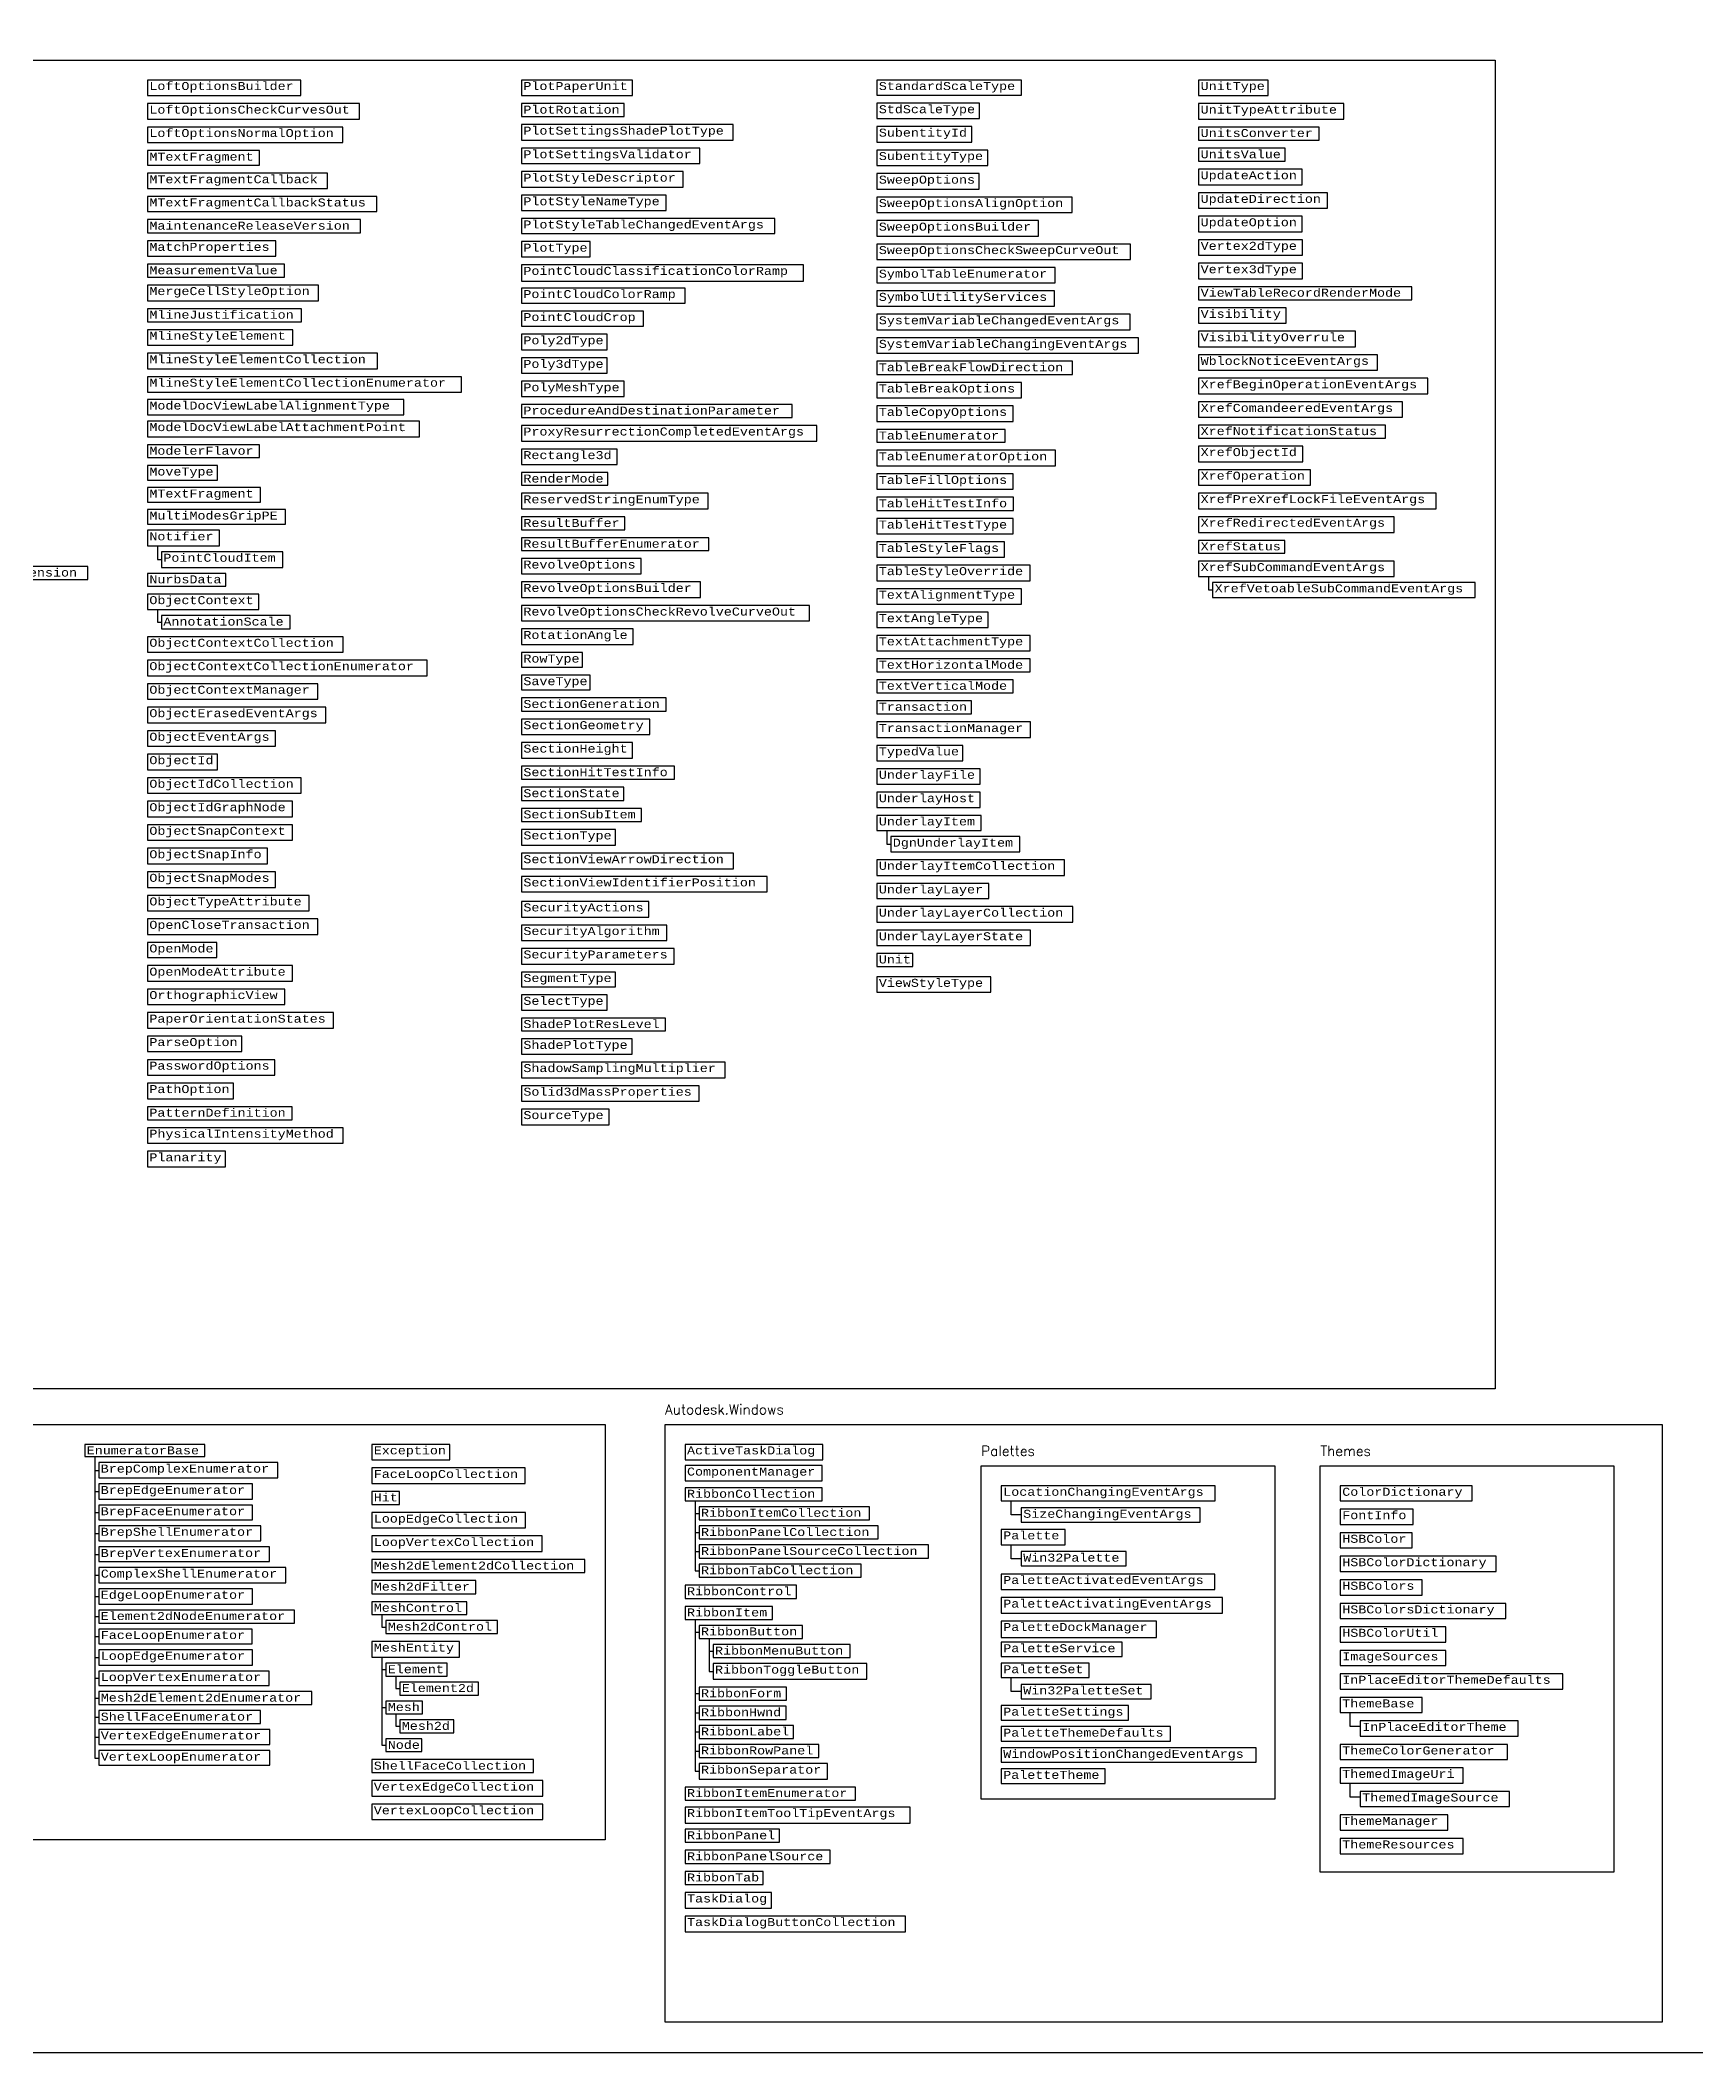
# Model space of a CAD drawing. Header units: inches. Extents: x 349 to 921, y -344 to 10.
# Drawn here: x 755.4 to 838.2, y -185.2 to -84.6 of the extents above; entities that cross this region are included whole.
import ezdxf

# ---------------------------------------------------------------- set-up
doc = ezdxf.new("R2010")
doc.units = ezdxf.units.IN
doc.header["$MEASUREMENT"] = 0
doc.layers.add('Managed classes', color=3, linetype='Continuous')
doc.layers.add('ObjectARX 2009 Managed classes', color=7, linetype='Continuous')
doc.styles.add('Categories', font='romanc.shx', dxfattribs={"height": 0.5})
doc.styles.add('PureManaged', font='cour.ttf', dxfattribs={"height": 0.4})
doc.styles.get("Standard").update_dxf_attribs({"font": 'cour.ttf'})

msp = doc.modelspace()

# ---------------------------------------------------------------- linework, layer by layer
for p, q in [((761.26, -109.9), (761.26, -110.59)), ((761.26, -110.59), (761.46, -110.59)), ((813.82, -111.43), (813.82, -112.11)), ((813.82, -112.11), (814.02, -112.11)), ((761.26, -113.09), (761.26, -113.72)), ((761.26, -113.72), (761.46, -113.72)), ((797.73, -124.14), (797.73, -124.82)), ((797.73, -124.82), (797.93, -124.82)), ((758.13, -155.43), (758.13, -170.5)), ((758.13, -156.12), (758.33, -156.12)), ((758.13, -157.18), (758.33, -157.18)), ((788.14, -157.64), (788.14, -161.14)), ((803.95, -158.35), (803.95, -157.65)), ((758.13, -158.22), (758.33, -158.22)), ((788.14, -158.27), (788.34, -158.27)), ((804.45, -158.35), (803.95, -158.35)), ((758.13, -159.27), (758.33, -159.27)), ((788.14, -159.23), (788.34, -159.23)), ((803.95, -160.54), (803.95, -159.84)), ((758.13, -160.32), (758.33, -160.32)), ((788.14, -160.18), (788.34, -160.18)), ((804.45, -160.54), (803.95, -160.54)), ((758.13, -161.36), (758.33, -161.36)), ((788.14, -161.14), (788.34, -161.14)), ((758.13, -162.42), (758.33, -162.42)), ((758.13, -163.43), (758.33, -163.43)), ((772.48, -163.33), (772.48, -163.95)), ((772.48, -163.95), (772.68, -163.95)), ((788.14, -163.57), (788.14, -171.16)), ((758.13, -164.42), (758.33, -164.42)), ((788.14, -164.2), (788.34, -164.2)), ((788.84, -164.53), (788.84, -166.17)), ((758.13, -165.47), (758.33, -165.47)), ((772.48, -165.46), (772.48, -169.86)), ((788.84, -165.15), (789.04, -165.15)), ((758.13, -166.51), (758.33, -166.51)), ((772.48, -166.08), (772.68, -166.08)), ((773.18, -166.4), (773.18, -167.02)), ((788.84, -166.17), (789.04, -166.17)), ((803.95, -167.18), (803.95, -166.48)), ((758.13, -167.5), (758.33, -167.5)), ((772.48, -167.97), (772.68, -167.97)), ((773.18, -167.02), (773.38, -167.02)), ((788.14, -167.28), (788.34, -167.28)), ((804.45, -167.18), (803.95, -167.18)), ((758.13, -168.45), (758.33, -168.45)), ((773.18, -168.29), (773.18, -168.91)), ((773.18, -168.91), (773.38, -168.91)), ((788.14, -168.24), (788.34, -168.24)), ((820.9, -168.92), (820.9, -168.23)), ((821.4, -168.92), (820.9, -168.92)), ((758.13, -169.45), (758.33, -169.45)), ((772.48, -169.86), (772.68, -169.86)), ((788.14, -169.19), (788.34, -169.19)), ((758.13, -170.5), (758.33, -170.5)), ((788.14, -170.15), (788.34, -170.15)), ((788.14, -171.16), (788.34, -171.16)), ((820.9, -172.45), (820.9, -171.75)), ((821.4, -172.45), (820.9, -172.45))]:
    msp.add_line(p, q)
for points in [[(636.23, 1.1), (920.94, 1.1), (920.94, -185.23), (636.23, -185.23)], [(639.23, -85.62), (828.15, -85.62), (828.15, -152.04), (639.23, -152.04)], [(760.76, -86.62), (760.76, -87.4), (768.44, -87.4), (768.44, -86.62)], [(779.46, -86.62), (779.46, -87.4), (785.01, -87.4), (785.01, -86.62)], [(797.23, -86.62), (797.23, -87.38), (804.46, -87.38), (804.46, -86.62)], [(813.32, -86.62), (813.32, -87.4), (816.8, -87.4), (816.8, -86.62)], [(760.76, -87.8), (760.76, -88.57), (771.37, -88.57), (771.37, -87.8)], [(779.46, -87.8), (779.46, -88.45), (784.6, -88.45), (784.6, -87.8)], [(797.23, -87.78), (797.23, -88.55), (802.36, -88.55), (802.36, -87.78)], [(813.32, -87.8), (813.32, -88.57), (820.58, -88.57), (820.58, -87.8)], [(760.76, -88.97), (760.76, -89.75), (770.54, -89.75), (770.54, -88.97)], [(779.46, -88.85), (779.46, -89.63), (790.05, -89.63), (790.05, -88.85)], [(797.23, -88.95), (797.23, -89.72), (801.98, -89.72), (801.98, -88.95)], [(813.32, -88.97), (813.32, -89.63), (819.34, -89.63), (819.34, -88.97)], [(760.76, -90.15), (760.76, -90.88), (766.36, -90.88), (766.36, -90.15)], [(779.46, -90.03), (779.46, -90.8), (788.38, -90.8), (788.38, -90.03)], [(797.23, -90.12), (797.23, -90.9), (802.78, -90.9), (802.78, -90.12)], [(813.32, -90.03), (813.32, -90.68), (817.64, -90.68), (817.64, -90.03)], [(760.76, -91.28), (760.76, -92.04), (769.76, -92.04), (769.76, -91.28)], [(779.46, -91.2), (779.46, -91.98), (787.54, -91.98), (787.54, -91.2)], [(797.23, -91.3), (797.23, -92.07), (802.34, -92.07), (802.34, -91.3)], [(813.32, -91.08), (813.32, -91.86), (818.5, -91.86), (818.5, -91.08)], [(760.76, -92.44), (760.76, -93.2), (772.23, -93.2), (772.23, -92.44)], [(779.46, -92.38), (779.46, -93.14), (786.69, -93.14), (786.69, -92.38)], [(797.23, -92.47), (797.23, -93.25), (806.99, -93.25), (806.99, -92.47)], [(813.32, -92.26), (813.32, -93.03), (819.76, -93.03), (819.76, -92.26)], [(779.46, -93.54), (779.46, -94.3), (792.13, -94.3), (792.13, -93.54)], [(813.32, -93.43), (813.32, -94.21), (818.5, -94.21), (818.5, -93.43)], [(760.76, -93.6), (760.76, -94.26), (771.42, -94.26), (771.42, -93.6)], [(797.23, -93.65), (797.23, -94.42), (805.31, -94.42), (805.31, -93.65)], [(760.76, -94.66), (760.76, -95.43), (767.18, -95.43), (767.18, -94.66)], [(779.46, -94.7), (779.46, -95.46), (782.9, -95.46), (782.9, -94.7)], [(797.23, -94.82), (797.23, -95.6), (809.92, -95.6), (809.92, -94.82)], [(813.32, -94.61), (813.32, -95.38), (818.51, -95.38), (818.51, -94.61)], [(760.76, -95.83), (760.76, -96.47), (767.62, -96.47), (767.62, -95.83)], [(779.46, -95.86), (779.46, -96.67), (793.57, -96.67), (793.57, -95.86)], [(797.23, -96), (797.23, -96.76), (806.15, -96.76), (806.15, -96)], [(813.32, -95.78), (813.32, -96.55), (818.51, -96.55), (818.51, -95.78)], [(760.76, -96.87), (760.76, -97.65), (769.31, -97.65), (769.31, -96.87)], [(779.46, -97.02), (779.46, -97.78), (787.64, -97.78), (787.64, -97.02)], [(797.23, -97.16), (797.23, -97.93), (806.12, -97.93), (806.12, -97.16)], [(813.32, -96.95), (813.32, -97.61), (823.97, -97.61), (823.97, -96.95)], [(760.76, -98.05), (760.76, -98.7), (768.47, -98.7), (768.47, -98.05)], [(779.46, -98.17), (779.46, -98.93), (785.57, -98.93), (785.57, -98.17)], [(797.23, -98.33), (797.23, -99.11), (809.9, -99.11), (809.9, -98.33)], [(813.32, -98.01), (813.32, -98.78), (817.7, -98.78), (817.7, -98.01)], [(760.76, -99.1), (760.76, -99.88), (768.04, -99.88), (768.04, -99.1)], [(779.46, -99.33), (779.46, -100.11), (783.75, -100.11), (783.75, -99.33)], [(797.23, -99.51), (797.23, -100.28), (810.32, -100.28), (810.32, -99.51)], [(813.32, -99.18), (813.32, -99.96), (821.16, -99.96), (821.16, -99.18)], [(760.76, -100.28), (760.76, -101.05), (772.26, -101.05), (772.26, -100.28)], [(779.46, -100.51), (779.46, -101.28), (783.75, -101.28), (783.75, -100.51)], [(813.32, -100.36), (813.32, -101.13), (822.26, -101.13), (822.26, -100.36)], [(760.76, -101.45), (760.76, -102.23), (776.46, -102.23), (776.46, -101.45)], [(797.23, -100.68), (797.23, -101.34), (807.01, -101.34), (807.01, -100.68)], [(813.32, -101.53), (813.32, -102.31), (824.77, -102.31), (824.77, -101.53)], [(760.76, -102.59), (760.76, -103.36), (773.59, -103.36), (773.59, -102.59)], [(779.46, -101.68), (779.46, -102.44), (784.59, -102.44), (784.59, -101.68)], [(797.23, -101.74), (797.23, -102.51), (804.46, -102.51), (804.46, -101.74)], [(779.46, -102.84), (779.46, -103.49), (793, -103.49), (793, -102.84)], [(797.23, -102.91), (797.23, -103.69), (804.04, -103.69), (804.04, -102.91)], [(813.32, -102.71), (813.32, -103.47), (823.51, -103.47), (823.51, -102.71)], [(760.76, -103.67), (760.76, -104.45), (774.36, -104.45), (774.36, -103.67)], [(779.46, -103.89), (779.46, -104.67), (794.23, -104.67), (794.23, -103.89)], [(797.23, -104.09), (797.23, -104.73), (803.65, -104.73), (803.65, -104.09)], [(813.32, -103.87), (813.32, -104.52), (822.67, -104.52), (822.67, -103.87)], [(760.76, -104.85), (760.76, -105.49), (766.37, -105.49), (766.37, -104.85)], [(779.46, -105.07), (779.46, -105.84), (784.24, -105.84), (784.24, -105.07)], [(797.23, -105.13), (797.23, -105.91), (806.17, -105.91), (806.17, -105.13)], [(813.32, -104.92), (813.32, -105.7), (818.53, -105.7), (818.53, -104.92)], [(760.76, -105.89), (760.76, -106.62), (764.26, -106.62), (764.26, -105.89)], [(779.46, -106.24), (779.46, -106.88), (783.78, -106.88), (783.78, -106.24)], [(797.23, -106.31), (797.23, -107.08), (804.04, -107.08), (804.04, -106.31)], [(813.32, -106.1), (813.32, -106.87), (818.92, -106.87), (818.92, -106.1)], [(760.76, -106.99), (760.76, -107.72), (766.41, -107.72), (766.41, -106.99)], [(779.46, -107.28), (779.46, -108.06), (788.79, -108.06), (788.79, -107.28)], [(797.23, -107.48), (797.23, -108.14), (804.06, -108.14), (804.06, -107.48)], [(813.32, -107.27), (813.32, -108.05), (825.19, -108.05), (825.19, -107.27)], [(760.76, -108.09), (760.76, -108.83), (767.67, -108.83), (767.67, -108.09)], [(779.46, -108.46), (779.46, -109.1), (784.63, -109.1), (784.63, -108.46)], [(797.23, -108.54), (797.23, -109.31), (804.05, -109.31), (804.05, -108.54)], [(813.32, -108.45), (813.32, -109.23), (823.09, -109.23), (823.09, -108.45)], [(760.76, -109.13), (760.76, -109.9), (764.36, -109.9), (764.36, -109.13)], [(779.46, -109.5), (779.46, -110.14), (788.83, -110.14), (788.83, -109.5)], [(813.32, -109.63), (813.32, -110.27), (817.63, -110.27), (817.63, -109.63)], [(761.46, -110.2), (761.46, -110.98), (767.54, -110.98), (767.54, -110.2)], [(779.46, -110.54), (779.46, -111.31), (785.44, -111.31), (785.44, -110.54)], [(797.23, -109.71), (797.23, -110.47), (803.62, -110.47), (803.62, -109.71)], [(745.52, -110.94), (745.52, -111.59), (757.78, -111.59), (757.78, -110.94)], [(760.76, -111.28), (760.76, -111.92), (764.68, -111.92), (764.68, -111.28)], [(797.23, -110.87), (797.23, -111.65), (804.89, -111.65), (804.89, -110.87)], [(813.32, -110.67), (813.32, -111.43), (823.09, -111.43), (823.09, -110.67)], [(760.76, -112.32), (760.76, -113.09), (766.34, -113.09), (766.34, -112.32)], [(779.46, -111.71), (779.46, -112.49), (788.41, -112.49), (788.41, -111.71)], [(797.23, -112.05), (797.23, -112.82), (804.47, -112.82), (804.47, -112.05)], [(814.02, -111.73), (814.02, -112.49), (827.15, -112.49), (827.15, -111.73)], [(761.46, -113.39), (761.46, -114.05), (767.9, -114.05), (767.9, -113.39)], [(779.46, -112.89), (779.46, -113.66), (793.86, -113.66), (793.86, -112.89)], [(797.23, -113.22), (797.23, -113.98), (802.79, -113.98), (802.79, -113.22)], [(760.76, -114.45), (760.76, -115.22), (770.55, -115.22), (770.55, -114.45)], [(779.46, -114.06), (779.46, -114.84), (785.04, -114.84), (785.04, -114.06)], [(797.23, -114.38), (797.23, -115.15), (804.89, -115.15), (804.89, -114.38)], [(760.76, -115.62), (760.76, -116.4), (774.75, -116.4), (774.75, -115.62)], [(779.46, -115.24), (779.46, -115.97), (782.52, -115.97), (782.52, -115.24)], [(797.23, -115.55), (797.23, -116.2), (804.89, -116.2), (804.89, -115.55)], [(779.46, -116.37), (779.46, -117.11), (782.9, -117.11), (782.9, -116.37)], [(797.23, -116.6), (797.23, -117.25), (804.05, -117.25), (804.05, -116.6)], [(760.76, -116.8), (760.76, -117.57), (769.29, -117.57), (769.29, -116.8)], [(779.46, -117.51), (779.46, -118.17), (786.7, -118.17), (786.7, -117.51)], [(797.23, -117.65), (797.23, -118.31), (801.97, -118.31), (801.97, -117.65)], [(760.76, -117.97), (760.76, -118.75), (769.68, -118.75), (769.68, -117.97)], [(779.46, -118.57), (779.46, -119.34), (785.88, -119.34), (785.88, -118.57)], [(760.76, -119.15), (760.76, -119.92), (767.16, -119.92), (767.16, -119.15)], [(797.23, -118.71), (797.23, -119.48), (804.91, -119.48), (804.91, -118.71)], [(760.76, -120.32), (760.76, -121.1), (764.27, -121.1), (764.27, -120.32)], [(779.46, -119.74), (779.46, -120.52), (785.01, -120.52), (785.01, -119.74)], [(797.23, -119.88), (797.23, -120.65), (801.53, -120.65), (801.53, -119.88)], [(760.76, -121.5), (760.76, -122.27), (768.45, -122.27), (768.45, -121.5)], [(779.46, -120.92), (779.46, -121.57), (787.11, -121.57), (787.11, -120.92)], [(797.23, -121.05), (797.23, -121.82), (802.39, -121.82), (802.39, -121.05)], [(760.76, -122.67), (760.76, -123.45), (768.02, -123.45), (768.02, -122.67)], [(779.46, -121.97), (779.46, -122.63), (784.58, -122.63), (784.58, -121.97)], [(797.23, -122.22), (797.23, -122.98), (802.4, -122.98), (802.4, -122.22)], [(779.46, -123.03), (779.46, -123.68), (785.47, -123.68), (785.47, -123.03)], [(797.23, -123.38), (797.23, -124.14), (802.44, -124.14), (802.44, -123.38)], [(760.76, -123.85), (760.76, -124.62), (768.02, -124.62), (768.02, -123.85)], [(779.46, -124.08), (779.46, -124.86), (784.16, -124.86), (784.16, -124.08)], [(797.93, -124.44), (797.93, -125.2), (804.38, -125.2), (804.38, -124.44)], [(760.76, -125.02), (760.76, -125.8), (766.76, -125.8), (766.76, -125.02)], [(779.46, -125.27), (779.46, -126.05), (790.06, -126.05), (790.06, -125.27)], [(797.23, -125.6), (797.23, -126.38), (806.61, -126.38), (806.61, -125.6)], [(760.76, -126.2), (760.76, -126.98), (767.16, -126.98), (767.16, -126.2)], [(779.46, -126.43), (779.46, -127.2), (791.75, -127.2), (791.75, -126.43)], [(760.76, -127.38), (760.76, -128.15), (768.85, -128.15), (768.85, -127.38)], [(779.46, -127.68), (779.46, -128.46), (785.83, -128.46), (785.83, -127.68)], [(797.23, -126.78), (797.23, -127.54), (802.83, -127.54), (802.83, -126.78)], [(760.76, -128.55), (760.76, -129.33), (769.29, -129.33), (769.29, -128.55)], [(797.23, -127.94), (797.23, -128.72), (807.03, -128.72), (807.03, -127.94)], [(760.76, -129.73), (760.76, -130.49), (764.23, -130.49), (764.23, -129.73)], [(779.46, -128.86), (779.46, -129.63), (786.73, -129.63), (786.73, -128.86)], [(797.23, -129.12), (797.23, -129.88), (804.91, -129.88), (804.91, -129.12)], [(779.46, -130.03), (779.46, -130.81), (787.09, -130.81), (787.09, -130.03)], [(797.23, -130.28), (797.23, -130.93), (799.03, -130.93), (799.03, -130.28)], [(760.76, -130.89), (760.76, -131.66), (768.01, -131.66), (768.01, -130.89)], [(779.46, -131.21), (779.46, -131.95), (784.16, -131.95), (784.16, -131.21)], [(797.23, -131.45), (797.23, -132.21), (802.93, -132.21), (802.93, -131.45)], [(760.76, -132.06), (760.76, -132.84), (767.63, -132.84), (767.63, -132.06)], [(779.46, -132.35), (779.46, -133.11), (783.74, -133.11), (783.74, -132.35)], [(760.76, -133.24), (760.76, -134.01), (770.07, -134.01), (770.07, -133.24)], [(779.46, -133.51), (779.46, -134.15), (786.67, -134.15), (786.67, -133.51)], [(760.76, -134.41), (760.76, -135.19), (765.48, -135.19), (765.48, -134.41)], [(779.46, -134.55), (779.46, -135.31), (785, -135.31), (785, -134.55)], [(760.76, -135.59), (760.76, -136.36), (767.13, -136.36), (767.13, -135.59)], [(779.46, -135.71), (779.46, -136.49), (789.64, -136.49), (789.64, -135.71)], [(760.76, -136.76), (760.76, -137.54), (765.06, -137.54), (765.06, -136.76)], [(779.46, -136.89), (779.46, -137.66), (788.35, -137.66), (788.35, -136.89)], [(760.76, -137.94), (760.76, -138.59), (768, -138.59), (768, -137.94)], [(779.46, -138.06), (779.46, -138.84), (783.84, -138.84), (783.84, -138.06)], [(760.76, -138.99), (760.76, -139.77), (770.55, -139.77), (770.55, -138.99)], [(760.76, -140.17), (760.76, -140.95), (764.66, -140.95), (764.66, -140.17)], [(743.83, -153.82), (783.64, -153.82), (783.64, -174.58), (743.83, -174.58)], [(786.64, -153.82), (836.49, -153.82), (836.49, -183.71), (786.64, -183.71)], [(757.63, -154.82), (757.63, -155.43), (763.63, -155.43), (763.63, -154.82)], [(771.98, -154.82), (771.98, -155.6), (775.89, -155.6), (775.89, -154.82)], [(787.64, -154.82), (787.64, -155.6), (794.53, -155.6), (794.53, -154.82)], [(758.33, -155.73), (758.33, -156.5), (767.28, -156.5), (767.28, -155.73)], [(787.64, -155.88), (787.64, -156.65), (794.5, -156.65), (794.5, -155.88)], [(802.45, -155.89), (817.13, -155.89), (817.13, -172.56), (802.45, -172.56)], [(819.4, -155.89), (834.08, -155.89), (834.08, -176.21), (819.4, -176.21)], [(758.33, -156.8), (758.33, -157.56), (766.02, -157.56), (766.02, -156.8)], [(771.98, -156), (771.98, -156.77), (779.65, -156.77), (779.65, -156)], [(803.45, -156.89), (803.45, -157.65), (814.15, -157.65), (814.15, -156.89)], [(820.4, -156.89), (820.4, -157.65), (826.99, -157.65), (826.99, -156.89)], [(758.33, -157.86), (758.33, -158.59), (766.02, -158.59), (766.02, -157.86)], [(771.98, -157.17), (771.98, -157.83), (773.36, -157.83), (773.36, -157.17)], [(787.64, -156.99), (787.64, -157.64), (794.49, -157.64), (794.49, -156.99)], [(758.33, -158.89), (758.33, -159.65), (766.44, -159.65), (766.44, -158.89)], [(771.98, -158.23), (771.98, -159), (779.66, -159), (779.66, -158.23)], [(788.34, -157.94), (788.34, -158.6), (796.87, -158.6), (796.87, -157.94)], [(788.34, -158.9), (788.34, -159.55), (797.29, -159.55), (797.29, -158.9)], [(804.45, -157.99), (804.45, -158.71), (813.39, -158.71), (813.39, -157.99)], [(820.4, -158.06), (820.4, -158.82), (824.04, -158.82), (824.04, -158.06)], [(758.33, -159.95), (758.33, -160.68), (766.86, -160.68), (766.86, -159.95)], [(771.98, -159.4), (771.98, -160.18), (780.5, -160.18), (780.5, -159.4)], [(788.34, -159.85), (788.34, -160.51), (799.81, -160.51), (799.81, -159.85)], [(803.45, -159.07), (803.45, -159.84), (806.64, -159.84), (806.64, -159.07)], [(820.4, -159.24), (820.4, -160), (823.99, -160), (823.99, -159.24)], [(771.98, -160.58), (771.98, -161.23), (782.64, -161.23), (782.64, -160.58)], [(788.34, -160.81), (788.34, -161.46), (796.45, -161.46), (796.45, -160.81)], [(804.45, -160.18), (804.45, -160.9), (809.69, -160.9), (809.69, -160.18)], [(820.4, -160.41), (820.4, -161.18), (828.19, -161.18), (828.19, -160.41)], [(758.33, -160.98), (758.33, -161.74), (767.69, -161.74), (767.69, -160.98)], [(771.98, -161.63), (771.98, -162.29), (777.18, -162.29), (777.18, -161.63)], [(787.64, -161.86), (787.64, -162.52), (793.21, -162.52), (793.21, -161.86)], [(803.45, -161.3), (803.45, -162.08), (814.13, -162.08), (814.13, -161.3)], [(820.4, -161.59), (820.4, -162.35), (824.49, -162.35), (824.49, -161.59)], [(758.33, -162.04), (758.33, -162.8), (766.02, -162.8), (766.02, -162.04)], [(771.98, -162.69), (771.98, -163.33), (776.73, -163.33), (776.73, -162.69)], [(787.64, -162.92), (787.64, -163.57), (792.01, -163.57), (792.01, -162.92)], [(803.45, -162.48), (803.45, -163.25), (814.51, -163.25), (814.51, -162.48)], [(820.4, -162.77), (820.4, -163.53), (828.67, -163.53), (828.67, -162.77)], [(758.33, -163.1), (758.33, -163.75), (768.12, -163.75), (768.12, -163.1)], [(772.68, -163.63), (772.68, -164.28), (778.27, -164.28), (778.27, -163.63)], [(788.34, -163.87), (788.34, -164.53), (793.51, -164.53), (793.51, -163.87)], [(803.45, -163.65), (803.45, -164.47), (811.22, -164.47), (811.22, -163.65)], [(820.4, -163.94), (820.4, -164.7), (825.67, -164.7), (825.67, -163.94)], [(758.33, -164.05), (758.33, -164.79), (766, -164.79), (766, -164.05)], [(771.98, -164.68), (771.98, -165.46), (776.36, -165.46), (776.36, -164.68)], [(789.04, -164.83), (789.04, -165.48), (795.89, -165.48), (795.89, -164.83)], [(803.45, -164.71), (803.45, -165.43), (809.49, -165.43), (809.49, -164.71)], [(758.33, -165.09), (758.33, -165.85), (766.01, -165.85), (766.01, -165.09)], [(772.68, -165.76), (772.68, -166.4), (775.75, -166.4), (775.75, -165.76)], [(789.04, -165.78), (789.04, -166.56), (796.73, -166.56), (796.73, -165.78)], [(803.45, -165.76), (803.45, -166.48), (807.85, -166.48), (807.85, -165.76)], [(820.4, -165.12), (820.4, -165.88), (825.68, -165.88), (825.68, -165.12)], [(758.33, -166.15), (758.33, -166.88), (766.85, -166.88), (766.85, -166.15)], [(773.38, -166.7), (773.38, -167.35), (777.32, -167.35), (777.32, -166.7)], [(788.34, -166.96), (788.34, -167.61), (792.71, -167.61), (792.71, -166.96)], [(804.45, -166.82), (804.45, -167.54), (810.94, -167.54), (810.94, -166.82)], [(820.4, -166.29), (820.4, -167.05), (831.52, -167.05), (831.52, -166.29)], [(758.33, -167.18), (758.33, -167.83), (768.98, -167.83), (768.98, -167.18)], [(772.68, -167.65), (772.68, -168.29), (774.52, -168.29), (774.52, -167.65)], [(788.34, -167.91), (788.34, -168.57), (792.7, -168.57), (792.7, -167.91)], [(803.45, -167.88), (803.45, -168.6), (809.81, -168.6), (809.81, -167.88)], [(820.4, -167.47), (820.4, -168.23), (824.49, -168.23), (824.49, -167.47)], [(758.33, -168.13), (758.33, -168.77), (766.41, -168.77), (766.41, -168.13)], [(773.38, -168.59), (773.38, -169.24), (776.09, -169.24), (776.09, -168.59)], [(788.34, -168.87), (788.34, -169.52), (793.07, -169.52), (793.07, -168.87)], [(803.45, -168.93), (803.45, -169.65), (811.92, -169.65), (811.92, -168.93)], [(821.4, -168.64), (821.4, -169.4), (829.29, -169.4), (829.29, -168.64)], [(758.33, -169.07), (758.33, -169.83), (766.89, -169.83), (766.89, -169.07)], [(772.68, -169.54), (772.68, -170.18), (774.49, -170.18), (774.49, -169.54)], [(788.34, -169.82), (788.34, -170.48), (794.33, -170.48), (794.33, -169.82)], [(803.45, -169.99), (803.45, -170.71), (816.2, -170.71), (816.2, -169.99)], [(820.4, -169.82), (820.4, -170.58), (828.76, -170.58), (828.76, -169.82)], [(758.33, -170.13), (758.33, -170.86), (766.89, -170.86), (766.89, -170.13)], [(771.98, -170.58), (771.98, -171.23), (780.06, -171.23), (780.06, -170.58)], [(788.34, -170.78), (788.34, -171.55), (794.77, -171.55), (794.77, -170.78)], [(820.4, -170.99), (820.4, -171.75), (826.55, -171.75), (826.55, -170.99)], [(771.98, -171.63), (771.98, -172.41), (780.54, -172.41), (780.54, -171.63)], [(787.64, -171.95), (787.64, -172.61), (796.17, -172.61), (796.17, -171.95)], [(803.45, -171.04), (803.45, -171.77), (808.65, -171.77), (808.65, -171.04)], [(771.98, -172.81), (771.98, -173.58), (780.54, -173.58), (780.54, -172.81)], [(787.64, -172.95), (787.64, -173.75), (798.89, -173.75), (798.89, -172.95)], [(821.4, -172.17), (821.4, -172.93), (828.86, -172.93), (828.86, -172.17)], [(820.4, -173.34), (820.4, -174.1), (825.77, -174.1), (825.77, -173.34)], [(787.64, -174.06), (787.64, -174.71), (792.37, -174.71), (792.37, -174.06)], [(820.4, -174.52), (820.4, -175.28), (826.55, -175.28), (826.55, -174.52)], [(787.64, -175.11), (787.64, -175.77), (794.9, -175.77), (794.9, -175.11)], [(787.64, -176.17), (787.64, -176.82), (791.55, -176.82), (791.55, -176.17)], [(787.64, -177.22), (787.64, -178), (791.97, -178), (791.97, -177.22)], [(787.64, -178.4), (787.64, -179.18), (798.67, -179.18), (798.67, -178.4)]]:
    msp.add_lwpolyline(points, close=True)

# ---------------------------------------------------------------- texts
at = {"color": 1, "char_height": 0.5, "attachment_point": 1, "style": 'Categories'}
for s, insert, width in [('Autodesk.Windows', (786.64, -152.82), 12.851), ('Palettes', (802.45, -154.9), 14.6803), ('Themes', (819.4, -154.9), 14.6803)]:
    msp.add_mtext(s, dxfattribs=dict(at, insert=insert, width=width))
at = {"layer": 'Managed classes', "char_height": 0.4, "attachment_point": 1, "style": 'PureManaged'}
for s, insert in [('{\\Fcourier new;LoftOptionsBuilder}', (760.86, -86.72)), ('{\\Fcourier new;PlotPaperUnit}', (779.56, -86.72)), ('{\\Fcourier new;StandardScaleType}', (797.33, -86.72)), ('{\\Fcourier new;UnitType}', (813.42, -86.72)), ('{\\Fcourier new;LoftOptionsCheckCurvesOut}', (760.86, -87.9)), ('{\\Fcourier new;PlotRotation}', (779.56, -87.9)), ('{\\Fcourier new;StdScaleType}', (797.33, -87.88)), ('{\\Fcourier new;UnitTypeAttribute}', (813.42, -87.9)), ('{\\Fcourier new;LoftOptionsNormalOption}', (760.86, -89.07)), ('{\\Fcourier new;PlotSettingsShadePlotType}', (779.56, -88.95)), ('{\\Fcourier new;SubentityId}', (797.33, -89.05)), ('{\\Fcourier new;UnitsConverter}', (813.42, -89.07)), ('{\\Fcourier new;MTextFragment}', (760.86, -90.25)), ('{\\Fcourier new;PlotSettingsValidator}', (779.56, -90.13)), ('{\\Fcourier new;SubentityType}', (797.33, -90.22)), ('{\\Fcourier new;UnitsValue}', (813.42, -90.13)), ('{\\Fcourier new;MTextFragmentCallback}', (760.86, -91.38)), ('{\\Fcourier new;PlotStyleDescriptor}', (779.56, -91.3)), ('{\\Fcourier new;SweepOptions}', (797.33, -91.4)), ('{\\Fcourier new;UpdateAction}', (813.42, -91.18)), ('{\\Fcourier new;MTextFragmentCallbackStatus}', (760.86, -92.54)), ('{\\Fcourier new;PlotStyleNameType}', (779.56, -92.48)), ('{\\Fcourier new;SweepOptionsAlignOption}', (797.33, -92.57)), ('{\\Fcourier new;UpdateDirection}', (813.42, -92.36)), ('{\\Fcourier new;UpdateOption}', (813.42, -93.53)), ('{\\Fcourier new;MaintenanceReleaseVersion}', (760.86, -93.7)), ('{\\Fcourier new;PlotStyleTableChangedEventArgs}', (779.56, -93.64)), ('{\\Fcourier new;SweepOptionsBuilder}', (797.33, -93.75)), ('{\\Fcourier new;MatchProperties}', (760.86, -94.76)), ('{\\Fcourier new;PlotType}', (779.56, -94.8)), ('{\\Fcourier new;SweepOptionsCheckSweepCurveOut}', (797.33, -94.92)), ('{\\Fcourier new;Vertex2dType}', (813.42, -94.71)), ('{\\Fcourier new;MeasurementValue}', (760.86, -95.93)), ('{\\Fcourier new|c0;PointCloudClassificationColorRamp}', (779.56, -95.96)), ('{\\Fcourier new;SymbolTableEnumerator}', (797.33, -96.1)), ('{\\Fcourier new;Vertex3dType}', (813.42, -95.88)), ('{\\Fcourier new;MergeCellStyleOption}', (760.86, -96.97)), ('{\\Fcourier new|c0;PointCloudColorRamp}', (779.56, -97.12)), ('{\\Fcourier new;SymbolUtilityServices}', (797.33, -97.26)), ('{\\Fcourier new;ViewTableRecordRenderMode}', (813.42, -97.05)), ('{\\Fcourier new;MlineJustification}', (760.86, -98.15)), ('{\\Fcourier new;SystemVariableChangedEventArgs}', (797.33, -98.43)), ('{\\Fcourier new;Visibility}', (813.42, -98.11)), ('{\\Fcourier new;MlineStyleElement}', (760.86, -99.2)), ('{\\Fcourier new;Poly2dType}', (779.56, -99.43)), ('{\\Fcourier new;SystemVariableChangingEventArgs}', (797.33, -99.61)), ('{\\Fcourier new|c0;VisibilityOverrule}', (813.42, -99.28)), ('{\\Fcourier new;MlineStyleElementCollection}', (760.86, -100.38)), ('{\\Fcourier new;Poly3dType}', (779.56, -100.61)), ('{\\Fcourier new;WblockNoticeEventArgs}', (813.42, -100.46)), ('{\\Fcourier new;MlineStyleElementCollectionEnumerator}', (760.86, -101.55)), ('{\\Fcourier new;TableBreakFlowDirection}', (797.33, -100.78)), ('{\\Fcourier new;XrefBeginOperationEventArgs}', (813.42, -101.63)), ('{\\Fcourier new;PolyMeshType}', (779.56, -101.78)), ('{\\Fcourier new;TableBreakOptions}', (797.33, -101.84)), ('{\\Fcourier new|c0;ModelDocViewLabelAlignmentType}', (760.86, -102.69)), ('{\\Fcourier new;ProcedureAndDestinationParameter}', (779.56, -102.94)), ('{\\Fcourier new;TableCopyOptions}', (797.33, -103.01)), ('{\\Fcourier new;XrefComandeeredEventArgs}', (813.42, -102.81)), ('{\\Fcourier new|c0;ModelDocViewLabelAttachmentPoint}', (760.86, -103.77)), ('{\\Fcourier new;ProxyResurrectionCompletedEventArgs}', (779.56, -103.99)), ('{\\Fcourier new;TableEnumerator}', (797.33, -104.19)), ('{\\Fcourier new;XrefNotificationStatus}', (813.42, -103.97)), ('{\\Fcourier new;ModelerFlavor}', (760.86, -104.95)), ('{\\Fcourier new;Rectangle3d}', (779.56, -105.17)), ('{\\Fcourier new;TableEnumeratorOption}', (797.33, -105.23)), ('{\\Fcourier new;XrefObjectId}', (813.42, -105.02)), ('{\\Fcourier new;MoveType}', (760.86, -105.99)), ('{\\Fcourier new;RenderMode}', (779.56, -106.34)), ('{\\Fcourier new;TableFillOptions}', (797.33, -106.41)), ('{\\Fcourier new;XrefOperation}', (813.42, -106.2)), ('{\\Fcourier new|c0;MTextFragment}', (760.86, -107.09)), ('{\\Fcourier new|c0;ReservedStringEnumType}', (779.56, -107.38)), ('{\\Fcourier new;TableHitTestInfo}', (797.33, -107.58)), ('{\\Fcourier new;XrefPreXrefLockFileEventArgs}', (813.42, -107.37)), ('{\\Fcourier new|c0;MultiModesGripPE}', (760.86, -108.19)), ('{\\Fcourier new;ResultBuffer}', (779.56, -108.56)), ('{\\Fcourier new;TableHitTestType}', (797.33, -108.64)), ('{\\Fcourier new;XrefRedirectedEventArgs}', (813.42, -108.55)), ('{\\Fcourier new;ResultBufferEnumerator}', (779.56, -109.6)), ('{\\Fcourier new;RevolveOptions}', (779.56, -110.64)), ('{\\Fcourier new;TableStyleFlags}', (797.33, -109.81)), ('{\\Fcourier new;XrefStatus}', (813.42, -109.73)), ('{\\Fcourier new;InterferenceProtocolExtension}', (745.62, -111.04)), ('{\\Fcourier new;NurbsData}', (760.86, -111.38)), ('{\\Fcourier new;TableStyleOverride}', (797.33, -110.97)), ('{\\Fcourier new;XrefSubCommandEventArgs}', (813.42, -110.77)), ('{\\Fcourier new;ObjectContext}', (760.86, -112.42)), ('{\\Fcourier new;RevolveOptionsBuilder}', (779.56, -111.81)), ('{\\Fcourier new;TextAlignmentType}', (797.33, -112.15)), ('{\\Fcourier new;XrefVetoableSubCommandEventArgs}', (814.12, -111.83)), ('{\\Fcourier new;AnnotationScale}', (761.56, -113.49)), ('{\\Fcourier new;RevolveOptionsCheckRevolveCurveOut}', (779.56, -112.99)), ('{\\Fcourier new;TextAngleType}', (797.33, -113.32)), ('{\\Fcourier new;ObjectContextCollection}', (760.86, -114.55)), ('{\\Fcourier new;RotationAngle}', (779.56, -114.16)), ('{\\Fcourier new;TextAttachmentType}', (797.33, -114.48)), ('{\\Fcourier new;ObjectContextCollectionEnumerator}', (760.86, -115.72)), ('{\\Fcourier new;RowType}', (779.56, -115.34)), ('{\\Fcourier new;TextHorizontalMode}', (797.33, -115.65)), ('{\\Fcourier new;SaveType}', (779.56, -116.47)), ('{\\Fcourier new;TextVerticalMode}', (797.33, -116.7)), ('{\\Fcourier new;ObjectContextManager}', (760.86, -116.9)), ('{\\Fcourier new;SectionGeneration}', (779.56, -117.61)), ('{\\Fcourier new;ObjectErasedEventArgs}', (760.86, -118.07)), ('{\\Fcourier new;SectionGeometry}', (779.56, -118.67)), ('{\\Fcourier new;Transaction}', (797.33, -117.75)), ('{\\Fcourier new;ObjectEventArgs}', (760.86, -119.25)), ('{\\Fcourier new;TransactionManager}', (797.33, -118.81)), ('{\\Fcourier new;ObjectId}', (760.86, -120.42)), ('{\\Fcourier new;SectionHeight}', (779.56, -119.84)), ('{\\Fcourier new;TypedValue}', (797.33, -119.98)), ('{\\Fcourier new;ObjectIdCollection}', (760.86, -121.6)), ('{\\Fcourier new;SectionHitTestInfo}', (779.56, -121.02)), ('{\\Fcourier new;UnderlayFile}', (797.33, -121.15)), ('{\\Fcourier new;SectionState}', (779.56, -122.07)), ('{\\Fcourier new;UnderlayHost}', (797.33, -122.32)), ('{\\Fcourier new|c0;ObjectIdGraphNode}', (760.86, -122.77)), ('{\\Fcourier new;SectionSubItem}', (779.56, -123.13)), ('{\\Fcourier new;UnderlayItem}', (797.33, -123.48)), ('{\\Fcourier new;ObjectSnapContext}', (760.86, -123.95)), ('{\\Fcourier new;SectionType}', (779.56, -124.18)), ('{\\Fcourier new;DgnUnderlayItem}', (798.03, -124.54)), ('{\\Fcourier new;ObjectSnapInfo}', (760.86, -125.12)), ('{\\Fcourier new|c0;SectionViewArrowDirection}', (779.56, -125.37)), ('{\\Fcourier new;UnderlayItemCollection}', (797.33, -125.7)), ('{\\Fcourier new;ObjectSnapModes}', (760.86, -126.3)), ('{\\Fcourier new|c0;SectionViewIdentifierPosition}', (779.56, -126.53)), ('{\\Fcourier new;ObjectTypeAttribute}', (760.86, -127.48)), ('{\\Fcourier new;SecurityActions}', (779.56, -127.78)), ('{\\Fcourier new;UnderlayLayer}', (797.33, -126.88)), ('{\\Fcourier new;UnderlayLayerCollection}', (797.33, -128.04)), ('{\\Fcourier new;SecurityAlgorithm}', (779.56, -128.96)), ('{\\Fcourier new;UnderlayLayerState}', (797.33, -129.22)), ('{\\Fcourier new;OpenMode}', (760.86, -129.83)), ('{\\Fcourier new;SecurityParameters}', (779.56, -130.13)), ('{\\Fcourier new;Unit}', (797.33, -130.38)), ('{\\Fcourier new;OpenModeAttribute}', (760.86, -130.99)), ('{\\Fcourier new;SegmentType}', (779.56, -131.31)), ('{\\Fcourier new|c0;ViewStyleType}', (797.33, -131.55)), ('{\\Fcourier new;OrthographicView}', (760.86, -132.16)), ('{\\Fcourier new;SelectType}', (779.56, -132.45)), ('{\\Fcourier new;PaperOrientationStates}', (760.86, -133.34)), ('{\\Fcourier new;ShadePlotResLevel}', (779.56, -133.61)), ('{\\Fcourier new;ParseOption}', (760.86, -134.51)), ('{\\Fcourier new;ShadePlotType}', (779.56, -134.65)), ('{\\Fcourier new;PasswordOptions}', (760.86, -135.69)), ('{\\Fcourier new;ShadowSamplingMultiplier}', (779.56, -135.81)), ('{\\Fcourier new;PathOption}', (760.86, -136.86)), ('{\\Fcourier new;Solid3dMassProperties}', (779.56, -136.99)), ('{\\Fcourier new;PatternDefinition}', (760.86, -138.04)), ('{\\Fcourier new|c0;SourceType}', (779.56, -138.16)), ('{\\Fcourier new;PhysicalIntensityMethod}', (760.86, -139.09)), ('{\\Fcourier new;Planarity}', (760.86, -140.27))]:
    msp.add_mtext(s, dxfattribs=dict(at, insert=insert))
at = {"layer": 'Managed classes', "color": 6, "char_height": 0.4, "attachment_point": 1, "style": 'PureManaged'}
for s, insert in [('{\\Fcourier new|c0;PointCloudCrop}', (779.56, -98.27)), ('{\\Fcourier new|c0;Notifier}', (760.86, -109.23)), ('{\\Fcourier new|c0;PointCloudItem}', (761.56, -110.3))]:
    msp.add_mtext(s, dxfattribs=dict(at, insert=insert))
at = {"layer": 'ObjectARX 2009 Managed classes', "color": 3, "char_height": 0.4, "attachment_point": 1}
for s, insert in [('{\\Fcourier new;OpenCloseTransaction}', (760.86, -128.65)), ('{\\Fcourier new;EnumeratorBase}', (757.73, -154.92)), ('{\\Fcourier new;Exception}', (772.08, -154.92)), ('{\\Fcourier new;ActiveTaskDialog}', (787.74, -154.92)), ('{\\Fcourier new;BrepComplexEnumerator}', (758.43, -155.83)), ('{\\Fcourier new;BrepEdgeEnumerator}', (758.43, -156.9)), ('{\\Fcourier new;FaceLoopCollection}', (772.08, -156.1)), ('{\\Fcourier new|c0;ComponentManager}', (787.74, -155.98)), ('{\\Fcourier new;Hit}', (772.08, -157.27)), ('{\\Fcourier new;RibbonCollection}', (787.74, -157.09)), ('{\\Fcourier new|c0;LocationChangingEventArgs}', (803.55, -156.99)), ('{\\Fcourier new|c0;ColorDictionary}', (820.5, -156.99)), ('{\\Fcourier new;BrepFaceEnumerator}', (758.43, -157.96)), ('{\\Fcourier new;LoopEdgeCollection}', (772.08, -158.33)), ('{\\Fcourier new;RibbonItemCollection}', (788.44, -158.04)), ('{\\Fcourier new|c0;SizeChangingEventArgs}', (804.55, -158.09)), ('{\\Fcourier new|c0;FontInfo}', (820.5, -158.16)), ('{\\Fcourier new;BrepShellEnumerator}', (758.43, -158.99)), ('{\\Fcourier new;LoopVertexCollection}', (772.08, -159.5)), ('{\\Fcourier new;RibbonPanelCollection}', (788.44, -159)), ('{\\Fcourier new;RibbonPanelSourceCollection}', (788.44, -159.95)), ('{\\Fcourier new|c0;Palette}', (803.55, -159.17)), ('{\\Fcourier new|c0;HSBColor}', (820.5, -159.34)), ('{\\Fcourier new;BrepVertexEnumerator}', (758.43, -160.05)), ('{\\Fcourier new;Mesh2dElement2dCollection}', (772.08, -160.68)), ('{\\Fcourier new;RibbonTabCollection}', (788.44, -160.91)), ('{\\Fcourier new|c0;Win32Palette}', (804.55, -160.28)), ('{\\Fcourier new|c0;HSBColorDictionary}', (820.5, -160.51)), ('{\\Fcourier new;ComplexShellEnumerator}', (758.43, -161.08)), ('{\\Fcourier new;Mesh2dFilter}', (772.08, -161.73)), ('{\\Fcourier new;RibbonControl}', (787.74, -161.96)), ('{\\Fcourier new|c0;PaletteActivatedEventArgs}', (803.55, -161.4)), ('{\\Fcourier new|c0;HSBColors}', (820.5, -161.69)), ('{\\Fcourier new;EdgeLoopEnumerator}', (758.43, -162.14)), ('{\\Fcourier new;MeshControl}', (772.08, -162.79)), ('{\\Fcourier new|c0;PaletteActivatingEventArgs}', (803.55, -162.58)), ('{\\Fcourier new|c0;HSBColorsDictionary}', (820.5, -162.87)), ('{\\Fcourier new;Element2dNodeEnumerator}', (758.43, -163.2)), ('{\\Fcourier new;Mesh2dControl}', (772.78, -163.73)), ('{\\Fcourier new;RibbonItem}', (787.74, -163.02)), ('{\\Fcourier new;RibbonButton}', (788.44, -163.97)), ('{\\Fcourier new|c0;PaletteDockManager}', (803.55, -163.75)), ('{\\Fcourier new;FaceLoopEnumerator}', (758.43, -164.15)), ('{\\Fcourier new;MeshEntity}', (772.08, -164.78)), ('{\\Fcourier new;RibbonMenuButton}', (789.14, -164.93)), ('{\\Fcourier new|c0;PaletteService}', (803.55, -164.81)), ('{\\Fcourier new|c0;HSBColorUtil}', (820.5, -164.04)), ('{\\Fcourier new;LoopEdgeEnumerator}', (758.43, -165.19)), ('{\\Fcourier new;Element}', (772.78, -165.86)), ('{\\Fcourier new;RibbonToggleButton}', (789.14, -165.88)), ('{\\Fcourier new|c0;PaletteSet}', (803.55, -165.86)), ('{\\Fcourier new|c0;ImageSources}', (820.5, -165.22)), ('{\\Fcourier new;LoopVertexEnumerator}', (758.43, -166.25)), ('{\\Fcourier new;Element2d}', (773.48, -166.8)), ('{\\Fcourier new|c0;Win32PaletteSet}', (804.55, -166.92)), ('{\\Fcourier new|c0;InPlaceEditorThemeDefaults}', (820.5, -166.39)), ('{\\Fcourier new;Mesh2dElement2dEnumerator}', (758.43, -167.28)), ('{\\Fcourier new;Mesh}', (772.78, -167.75)), ('{\\Fcourier new;RibbonForm}', (788.44, -167.06)), ('{\\Fcourier new;RibbonHwnd}', (788.44, -168.01)), ('{\\Fcourier new|c0;PaletteSettings}', (803.55, -167.98)), ('{\\Fcourier new|c0;ThemeBase}', (820.5, -167.57)), ('{\\Fcourier new;ShellFaceEnumerator}', (758.43, -168.23)), ('{\\Fcourier new;Mesh2d}', (773.48, -168.69)), ('{\\Fcourier new;RibbonLabel}', (788.44, -168.97)), ('{\\Fcourier new|c0;PaletteThemeDefaults}', (803.55, -169.03)), ('{\\Fcourier new|c0;InPlaceEditorTheme}', (821.5, -168.74)), ('{\\Fcourier new;VertexEdgeEnumerator}', (758.43, -169.17)), ('{\\Fcourier new;Node}', (772.78, -169.64)), ('{\\Fcourier new;RibbonRowPanel}', (788.44, -169.92)), ('{\\Fcourier new|c0;ThemeColorGenerator}', (820.5, -169.92)), ('{\\Fcourier new;VertexLoopEnumerator}', (758.43, -170.23)), ('{\\Fcourier new;ShellFaceCollection}', (772.08, -170.68)), ('{\\Fcourier new;RibbonSeparator}', (788.44, -170.88)), ('{\\Fcourier new|c0;WindowPositionChangedEventArgs}', (803.55, -170.09)), ('{\\Fcourier new;VertexEdgeCollection}', (772.08, -171.73)), ('{\\Fcourier new;RibbonItemEnumerator}', (787.74, -172.05)), ('{\\Fcourier new|c0;PaletteTheme}', (803.55, -171.14)), ('{\\Fcourier new|c0;ThemedImageUri}', (820.5, -171.09)), ('{\\Fcourier new;VertexLoopCollection}', (772.08, -172.91)), ('{\\Fcourier new|c0;RibbonItemToolTipEventArgs}', (787.74, -173.05)), ('{\\Fcourier new|c0;ThemedImageSource}', (821.5, -172.27)), ('{\\Fcourier new|c0;ThemeManager}', (820.5, -173.44)), ('{\\Fcourier new;RibbonPanel}', (787.74, -174.16)), ('{\\Fcourier new|c0;ThemeResources}', (820.5, -174.62)), ('{\\Fcourier new;RibbonPanelSource}', (787.74, -175.21)), ('{\\Fcourier new;RibbonTab}', (787.74, -176.27)), ('{\\Fcourier new;TaskDialog}', (787.74, -177.32)), ('{\\Fcourier new;TaskDialogButtonCollection}', (787.74, -178.5))]:
    msp.add_mtext(s, dxfattribs=dict(at, insert=insert))

doc.saveas('drawing.dxf')
